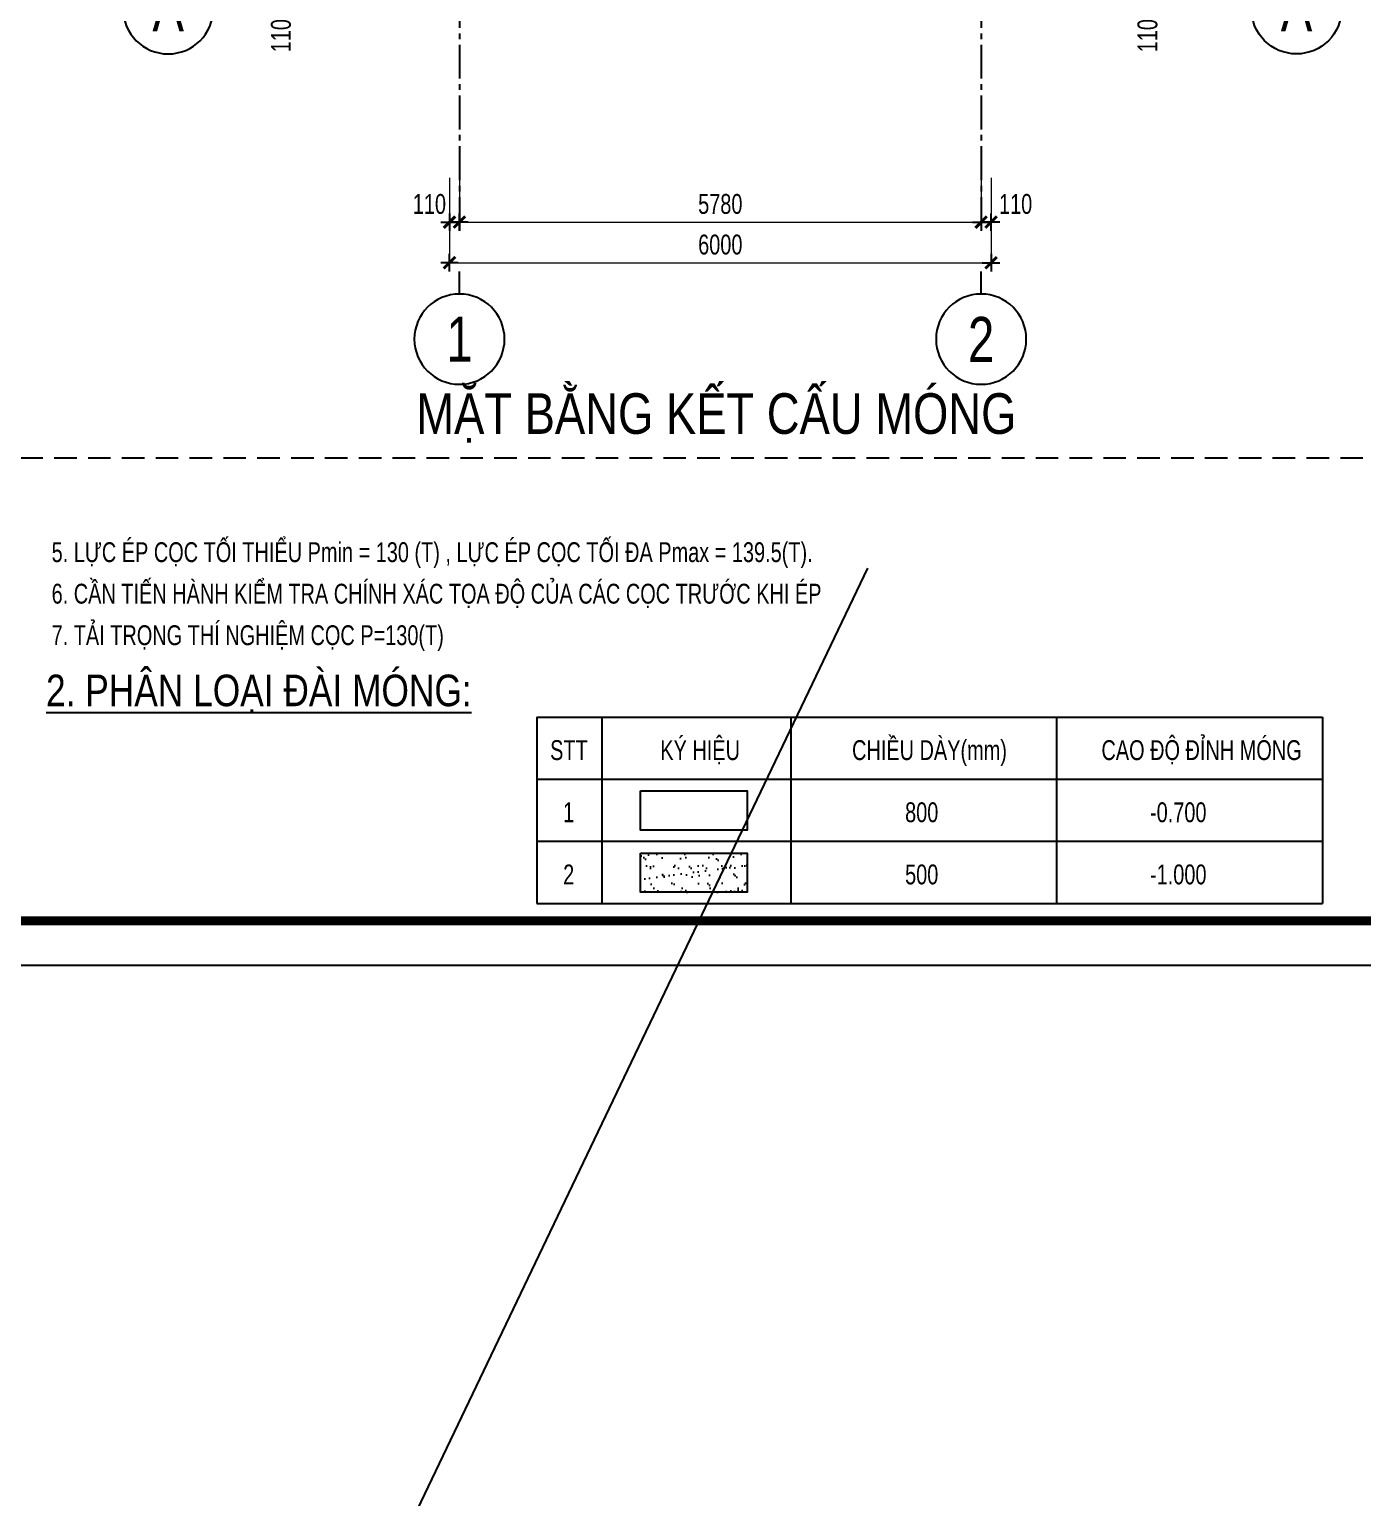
# Model space of a CAD drawing. Header units: millimetres. Extents: x -121190 to 167528, y -50070 to 22631.
# Drawn here: x 84318 to 99090, y -16609 to -338 of the extents above; entities that cross this region are included whole.
import ezdxf
from ezdxf.enums import TextEntityAlignment as Align

# ---------------------------------------------------------------- set-up
doc = ezdxf.new("R2010")
doc.units = ezdxf.units.MM
doc.header["$MEASUREMENT"] = 0
doc.linetypes.add('HIDDEN', pattern=[0.375, 0.25, -0.125])
doc.linetypes.add('Xref Grid A1-G$0$CENTER2', pattern=[1.125, 0.75, -0.125, 0.125, -0.125])
doc.layers.get('DEFPOINTS').update_dxf_attribs({"color": 87})
for name, color, linetype in [('03BORDER', 3, 'Continuous'), ('04.HIDDEN', 8, 'HIDDEN'), ('06.TEXT', 2, 'Continuous'), ('10.HATCH', 9, 'Continuous'), ('KCS_HIDDEN', 8, 'HIDDEN'), ('Xref Grid A1-G$0$01.AXIS', 160, 'Xref Grid A1-G$0$CENTER2'), ('Xref Grid A1-G$0$02.DIM', 8, 'Continuous')]:
    doc.layers.add(name, color=color, linetype=linetype)
for name, color, linetype, lineweight in [('KHUNGTEN', 7, 'Continuous', 20), ('Xref Column Plan 1 (A18)$0$KHUNGTEN', 7, 'Continuous', 20), ('Xref khung ten  A3 TKCS$0$A-KY HIEU', 34, 'Continuous', 20)]:
    doc.layers.add(name, color=color, linetype=linetype, lineweight=lineweight)
doc.styles.add('ARIAL', font='arial.ttf', dxfattribs={"width": 0.6})
doc.styles.add('SMTEXT', font='3t-unicode.shx', dxfattribs={"width": 0.75})
doc.styles.add('Xref Grid A1-G$0$BIGTEXT', font='arial.ttf', dxfattribs={"width": 0.8})
doc.styles.add('Xref Grid A1-G$0$SMTEXT', font='3t-unicode.shx', dxfattribs={"width": 0.75})
doc.dimstyles.new('Xref Grid A1-G$0$X1', dxfattribs={"dimtxt": 220, "dimasz": 0.8, "dimexe": 0, "dimexo": 0, "dimgap": 90, "dimtad": 1, "dimdec": 0, "dimzin": 13, "dimdsep": 46, "dimtxsty": 'Xref Grid A1-G$0$SMTEXT', "dimblk1": 'Xref Grid A1-G$0$CHEO', "dimblk2": 'Xref Grid A1-G$0$CHEO', "dimsah": 1, "dimcen": 0, "dimclrd": 256, "dimclre": 256, "dimclrt": 2, "dimadec": 0, "dimazin": 0, "dimtfac": 1, "dimtdec": 0, "dimtix": 1, "dimtmove": 2, "dimatfit": 3, "dimldrblk": 'Xref Grid A1-G$0$CHEO', "dimfxl": 1, "dimtolj": 1, "dimtzin": 13, "dimarcsym": 0})

# ---------------------------------------------------------------- blocks, each defined once
blk = doc.blocks.new('Xref khung ten  A3 TKCS')
at = {"layer": 'DEFPOINTS', "color": 125}
blk.add_lwpolyline([(-57730.37, -13938.76), (-57310.37, -13938.76), (-57310.37, -13641.76), (-57730.37, -13641.76)], close=True, dxfattribs=at)
at = {"layer": 'Xref khung ten  A3 TKCS$0$A-KY HIEU', "color": 0, "const_width": 1.02}
blk.add_lwpolyline([(-57716.02, -13933.85), (-57716.02, -13646.66), (-57315.38, -13646.66), (-57315.38, -13933.85)], close=True, dxfattribs=at)
blk = doc.blocks.new('Xref Grid A1-G$0$CHEO')
at = {"layer": 'Xref Grid A1-G$0$02.DIM'}
for points in [[(-121, 0), (121, 0)], [(0, 121), (0, -121)]]:
    blk.add_lwpolyline(points, dxfattribs=at)
at = {"layer": 'Xref Grid A1-G$0$02.DIM', "const_width": 40}
blk.add_lwpolyline([(80, 80), (-80, -81)], dxfattribs=at)
blk = doc.blocks.new('*D569')
at = {"layer": 'DEFPOINTS', "color": 0, "transparency": 16777216}
for p in [(0, -1983), (5780, -1983), (5780, -2474)]:
    blk.add_point(p, dxfattribs=at)
at = {"layer": 'Xref Grid A1-G$0$02.DIM', "lineweight": -2, "transparency": 16777216}
for p, q in [((0, -1983), (0, -2474)), ((5780, -1983), (5780, -2474)), ((1, -2474), (5779, -2474))]:
    blk.add_line(p, q, dxfattribs=at)
at = {"layer": 'Xref Grid A1-G$0$02.DIM', "lineweight": -2, "transparency": 16777216, "xscale": 0.8, "yscale": 0.8, "zscale": 0.8, "rotation": 180}
blk.add_blockref('Xref Grid A1-G$0$CHEO', (0, -2474), dxfattribs=at)
at = {"layer": 'Xref Grid A1-G$0$02.DIM', "lineweight": -2, "transparency": 16777216, "xscale": 0.8, "yscale": 0.8, "zscale": 0.8}
blk.add_blockref('Xref Grid A1-G$0$CHEO', (5780, -2474), dxfattribs=at)
at = {"layer": 'Xref Grid A1-G$0$02.DIM', "color": 2, "transparency": 16777216, "insert": (2890, -2274), "char_height": 220, "attachment_point": 5, "style": 'Xref Grid A1-G$0$SMTEXT'}
blk.add_mtext('\\A1;5780', dxfattribs=at)
blk = doc.blocks.new('*D571')
at = {"layer": 'DEFPOINTS', "color": 0, "transparency": 16777216}
for p in [(-110, -1983), (0, -1983), (-110, -2474)]:
    blk.add_point(p, dxfattribs=at)
at = {"layer": 'Xref Grid A1-G$0$02.DIM', "lineweight": -2, "transparency": 16777216}
for p, q in [((-110, -1983), (-110, -2474)), ((0, -1983), (0, -2474)), ((-111, -2474), (-112, -2474)), ((0, -2474), (-110, -2474)), ((1, -2474), (2, -2474))]:
    blk.add_line(p, q, dxfattribs=at)
at = {"layer": 'Xref Grid A1-G$0$02.DIM', "lineweight": -2, "transparency": 16777216, "xscale": 0.8, "yscale": 0.8, "zscale": 0.8}
blk.add_blockref('Xref Grid A1-G$0$CHEO', (-110, -2474), dxfattribs=at)
at = {"layer": 'Xref Grid A1-G$0$02.DIM', "lineweight": -2, "transparency": 16777216, "xscale": 0.8, "yscale": 0.8, "zscale": 0.8, "rotation": 180}
blk.add_blockref('Xref Grid A1-G$0$CHEO', (0, -2474), dxfattribs=at)
at = {"layer": 'Xref Grid A1-G$0$02.DIM', "color": 2, "transparency": 16777216, "insert": (-333, -2274), "char_height": 220, "attachment_point": 5, "style": 'Xref Grid A1-G$0$SMTEXT'}
blk.add_mtext('\\A1;110', dxfattribs=at)
blk = doc.blocks.new('*D572')
at = {"layer": 'DEFPOINTS', "color": 0, "transparency": 16777216}
for p in [(5780, -1983), (5890, -1983), (5890, -2474)]:
    blk.add_point(p, dxfattribs=at)
at = {"layer": 'Xref Grid A1-G$0$02.DIM', "lineweight": -2, "transparency": 16777216}
for p, q in [((5780, -1983), (5780, -2474)), ((5890, -1983), (5890, -2474)), ((5779, -2474), (5778, -2474)), ((5780, -2474), (5890, -2474)), ((5891, -2474), (5892, -2474))]:
    blk.add_line(p, q, dxfattribs=at)
at = {"layer": 'Xref Grid A1-G$0$02.DIM', "lineweight": -2, "transparency": 16777216, "xscale": 0.8, "yscale": 0.8, "zscale": 0.8}
blk.add_blockref('Xref Grid A1-G$0$CHEO', (5780, -2474), dxfattribs=at)
at = {"layer": 'Xref Grid A1-G$0$02.DIM', "lineweight": -2, "transparency": 16777216, "xscale": 0.8, "yscale": 0.8, "zscale": 0.8, "rotation": 180}
blk.add_blockref('Xref Grid A1-G$0$CHEO', (5890, -2474), dxfattribs=at)
at = {"layer": 'Xref Grid A1-G$0$02.DIM', "color": 2, "transparency": 16777216, "insert": (6162, -2274), "char_height": 220, "attachment_point": 5, "style": 'Xref Grid A1-G$0$SMTEXT'}
blk.add_mtext('\\A1;110', dxfattribs=at)
blk = doc.blocks.new('*D573')
at = {"layer": 'DEFPOINTS', "color": 0, "transparency": 16777216}
for p in [(-110, -1983), (5890, -1983), (5890, -2924)]:
    blk.add_point(p, dxfattribs=at)
at = {"layer": 'Xref Grid A1-G$0$02.DIM', "lineweight": -2, "transparency": 16777216}
for p, q in [((-110, -1983), (-110, -2924)), ((5890, -1983), (5890, -2924)), ((-109, -2924), (5889, -2924))]:
    blk.add_line(p, q, dxfattribs=at)
at = {"layer": 'Xref Grid A1-G$0$02.DIM', "lineweight": -2, "transparency": 16777216, "xscale": 0.8, "yscale": 0.8, "zscale": 0.8, "rotation": 180}
blk.add_blockref('Xref Grid A1-G$0$CHEO', (-110, -2924), dxfattribs=at)
at = {"layer": 'Xref Grid A1-G$0$02.DIM', "lineweight": -2, "transparency": 16777216, "xscale": 0.8, "yscale": 0.8, "zscale": 0.8}
blk.add_blockref('Xref Grid A1-G$0$CHEO', (5890, -2924), dxfattribs=at)
at = {"layer": 'Xref Grid A1-G$0$02.DIM', "color": 2, "transparency": 16777216, "insert": (2890, -2724), "char_height": 220, "attachment_point": 5, "style": 'Xref Grid A1-G$0$SMTEXT'}
blk.add_mtext('\\A1;6000', dxfattribs=at)
blk = doc.blocks.new('*D575')
at = {"layer": 'DEFPOINTS', "color": 0, "transparency": 16777216}
for p in [(-1076, 0), (-1777, -110), (-1076, -110)]:
    blk.add_point(p, dxfattribs=at)
at = {"layer": 'Xref Grid A1-G$0$02.DIM', "lineweight": -2, "transparency": 16777216}
for p, q in [((-1777, 1), (-1777, 2)), ((-1076, 0), (-1777, 0)), ((-1777, 0), (-1777, -110)), ((-1076, -110), (-1777, -110)), ((-1777, -111), (-1777, -112))]:
    blk.add_line(p, q, dxfattribs=at)
at = {"layer": 'Xref Grid A1-G$0$02.DIM', "lineweight": -2, "transparency": 16777216, "xscale": 0.8, "yscale": 0.8, "zscale": 0.8}
for p, rotation in [((-1777, 0), 270), ((-1777, -110), 90)]:
    blk.add_blockref('Xref Grid A1-G$0$CHEO', p, dxfattribs=dict(at, rotation=rotation))
at = {"layer": 'Xref Grid A1-G$0$02.DIM', "color": 2, "transparency": 16777216, "insert": (-1977, -408), "char_height": 220, "attachment_point": 5, "rotation": 90, "style": 'Xref Grid A1-G$0$SMTEXT'}
blk.add_mtext('\\A1;110', dxfattribs=at)
blk = doc.blocks.new('Xref Grid A1-G$0$_Axis name')
at = {"layer": 'Xref Grid A1-G$0$02.DIM'}
blk.add_line((0, 2.5), (0, 0), dxfattribs=at)
blk.add_circle((0, 7.5), 5, dxfattribs=at)
at = {"layer": 'Xref Grid A1-G$0$02.DIM', "style": 'Xref Grid A1-G$0$BIGTEXT', "width": 0.75}
blk.add_attdef('.', text='', height=5, dxfattribs=at).set_placement((0, 7.5), align=Align.MIDDLE)
blk = doc.blocks.new('*D564')
at = {"layer": 'DEFPOINTS', "color": 0, "transparency": 16777216}
for p in [(7124, 0), (7124, -110), (7824, -110)]:
    blk.add_point(p, dxfattribs=at)
at = {"layer": 'Xref Grid A1-G$0$02.DIM', "lineweight": -2, "transparency": 16777216}
for p, q in [((7124, 0), (7824, 0)), ((7824, 1), (7824, 2)), ((7824, 0), (7824, -110)), ((7124, -110), (7824, -110)), ((7824, -111), (7824, -112))]:
    blk.add_line(p, q, dxfattribs=at)
at = {"layer": 'Xref Grid A1-G$0$02.DIM', "lineweight": -2, "transparency": 16777216, "xscale": 0.8, "yscale": 0.8, "zscale": 0.8}
for p, rotation in [((7824, 0), 270), ((7824, -110), 90)]:
    blk.add_blockref('Xref Grid A1-G$0$CHEO', p, dxfattribs=dict(at, rotation=rotation))
at = {"layer": 'Xref Grid A1-G$0$02.DIM', "color": 2, "transparency": 16777216, "insert": (7624, -408), "char_height": 220, "attachment_point": 5, "rotation": 90, "style": 'Xref Grid A1-G$0$SMTEXT'}
blk.add_mtext('\\A1;110', dxfattribs=at)
blk = doc.blocks.new('Xref Grid A1-G')
at = {"layer": 'Xref Grid A1-G$0$01.AXIS', "ltscale": 500}
for p, q in [((0, 15804.1), (0, -2571.1)), ((5780, 15804.1), (5780, -2571.1))]:
    blk.add_line(p, q, dxfattribs=at)
ref = blk.add_blockref('Xref Grid A1-G$0$_Axis name', (-2477.1, -110), dxfattribs=dict(xscale=-100.0000000000003, yscale=100.0000000000003, zscale=100, rotation=90))
ref.add_attrib('.', 'A', dxfattribs={"layer": 'Xref Grid A1-G$0$02.DIM', "height": 500, "style": 'Xref Grid A1-G$0$BIGTEXT', "width": 0.75}).set_placement((-3227.1, -110), align=Align.MIDDLE)
ref = blk.add_blockref('Xref Grid A1-G$0$_Axis name', (8524.7, -110), dxfattribs=dict(xscale=100, yscale=100, zscale=100, rotation=270))
ref.add_attrib('.', 'A', dxfattribs={"layer": 'Xref Grid A1-G$0$02.DIM', "height": 500, "style": 'Xref Grid A1-G$0$BIGTEXT', "width": 0.75}).set_placement((9274.7, -110), align=Align.MIDDLE)
ref = blk.add_blockref('Xref Grid A1-G$0$_Axis name', (0, -3020.9), dxfattribs=dict(xscale=-100, yscale=100, zscale=100, rotation=180))
ref.add_attrib('.', '1', dxfattribs={"layer": 'Xref Grid A1-G$0$02.DIM', "height": 500, "style": 'Xref Grid A1-G$0$BIGTEXT', "width": 0.75}).set_placement((0, -3770.9), align=Align.MIDDLE)
ref = blk.add_blockref('Xref Grid A1-G$0$_Axis name', (5780, -3020.9), dxfattribs=dict(xscale=-100, yscale=100, zscale=100, rotation=180))
ref.add_attrib('.', '2', dxfattribs={"layer": 'Xref Grid A1-G$0$02.DIM', "height": 500, "style": 'Xref Grid A1-G$0$BIGTEXT', "width": 0.75}).set_placement((5780, -3770.9), align=Align.MIDDLE)
at = {"layer": 'Xref Grid A1-G$0$02.DIM'}
for base, p1, p2, picture, middle in [((-1776.6, -110), (-1076.1, 0), (-1076.1, -110), '*D575', (-1976.6, -408.2)), ((7824.2, -110), (7123.7, 0), (7123.7, -110), '*D564', (7624.2, -408.2))]:
    dim = blk.add_linear_dim(base=base, p1=p1, p2=p2, angle=270, dimstyle='Xref Grid A1-G$0$X1', dxfattribs=at)
    dim.commit()
    dim.dimension.update_dxf_attribs({"geometry": picture, "text_midpoint": middle, "dimtype": 128})
for base, p1, p2, picture, middle in [((-110, -2474.3), (0, -1983.4), (-110, -1983.4), '*D571', (-333.1, -2274.3)), ((5890, -2474.3), (5780, -1983.4), (5890, -1983.4), '*D572', (6162, -2274.3))]:
    dim = blk.add_linear_dim(base=base, p1=p1, p2=p2, dimstyle='Xref Grid A1-G$0$X1', dxfattribs=at)
    dim.commit()
    dim.dimension.update_dxf_attribs({"geometry": picture, "text_midpoint": middle, "dimtype": 128})
for base, p1, p2, picture, middle in [((5890, -2924.2), (-110, -1983.4), (5890, -1983.4), '*D573', (2890, -2724.2)), ((5780, -2474.3), (0, -1983.4), (5780, -1983.4), '*D569', (2890, -2274.3))]:
    dim = blk.add_linear_dim(base=base, p1=p1, p2=p2, dimstyle='Xref Grid A1-G$0$X1', dxfattribs=at)
    dim.commit()
    dim.dimension.update_dxf_attribs({"geometry": picture, "text_midpoint": middle})
blk = doc.blocks.new('Xref Column Plan 1 (A18)')
at = {"layer": 'Xref Column Plan 1 (A18)$0$KHUNGTEN'}
blk.add_blockref('Xref Grid A1-G', (0, 0), dxfattribs=at)

msp = doc.modelspace()

# ---------------------------------------------------------------- hatches: boundary and pattern name
at = {"layer": '10.HATCH'}
h = msp.add_hatch(dxfattribs=at)
h.set_pattern_fill('AR-SAND', color=256, scale=100)
h.paths.add_polyline_path([(91088.6, -9466.9), (92272.5, -9466.9), (92272.5, -9900.7), (91088.6, -9900.7)])

# ---------------------------------------------------------------- linework, layer by layer
at = {"layer": '03BORDER'}
for p, q in [((89940.3, -7958.3, 405331.3), (98644.6, -7958.3, 405331.3)), ((89940.3, -7958.3, 405331.3), (89940.3, -10024.6, 405331.3)), ((90661.9, -7958.3, 405331.3), (90661.9, -10024.6, 405331.3)), ((92754.4, -7958.3, 405331.3), (92754.4, -10024.6, 405331.3)), ((92754.4, -7958.3, 405331.3), (92754.4, -10024.6, 405331.3)), ((95699.5, -7958.3, 405331.3), (95699.5, -10024.6, 405331.3)), ((95699.5, -7958.3, 405331.3), (95699.5, -10024.6, 405331.3)), ((98644.6, -7958.3, 405331.3), (98644.6, -10024.6, 405331.3)), ((89940.3, -8647, 405331.3), (98644.6, -8647, 405331.3)), ((89940.3, -9335.8, 405331.3), (98644.6, -9335.8, 405331.3)), ((89940.3, -10024.6, 405331.3), (98644.6, -10024.6, 405331.3))]:
    msp.add_line(p, q, dxfattribs=at)
at = {"layer": '03BORDER', "elevation": 405331.3}
for points in [[(91088.6, -8778.1), (92272.5, -8778.1), (92272.5, -9211.9), (91088.6, -9211.9)], [(91088.6, -9466.9), (92272.5, -9466.9), (92272.5, -9900.7), (91088.6, -9900.7)]]:
    msp.add_lwpolyline(points, close=True, dxfattribs=at)
at = {"layer": '04.HIDDEN', "ltscale": 1000}
msp.add_line((66968.6, -5087.7), (100900.3, -5087.7), dxfattribs=at)
at = {"layer": 'DEFPOINTS', "color": 6}
msp.add_lwpolyline([(28885.4, -23775.1), (74132.3, -47013.4), (93609.6, -6307.8)], dxfattribs=at)

# ---------------------------------------------------------------- block references
at = {"layer": 'KCS_HIDDEN'}
msp.add_blockref('Xref Column Plan 1 (A18)', (89083.6, 0), dxfattribs=at)
at = {"layer": 'KHUNGTEN', "xscale": 100, "yscale": 100, "zscale": 100}
msp.add_blockref('Xref khung ten  A3 TKCS', (5838570.8, 1383167.5), dxfattribs=at)

# ---------------------------------------------------------------- texts
at = {"layer": '06.TEXT', "color": 4, "style": 'ARIAL', "width": 0.8}
for s, height, p in [('MẶT BẰNG KẾT CẤU MÓNG', 450, (88605.2, -4820.6)), ('%%U2. PHÂN LOẠI ĐÀI MÓNG:', 350, (84502.8, -7838.4, 405331.3))]:
    msp.add_text(s, height=height, dxfattribs=at).set_placement(p)
at = {"layer": '06.TEXT', "style": 'SMTEXT', "width": 0.75}
for s, p in [('5. LỰC ÉP CỌC TỐI THIỂU Pmin = 130 (T) , LỰC ÉP CỌC TỐI ĐA Pmax = 139.5(T).', (84564.9, -6131.6)), ('6. CẦN TIẾN HÀNH KIỂM TRA CHÍNH XÁC TỌA ĐỘ CỦA CÁC CỌC TRƯỚC KHI ÉP', (84564.9, -6591.6)), ('7. TẢI TRỌNG THÍ NGHIỆM CỌC P=130(T)', (84564.9, -7051.6))]:
    msp.add_text(s, height=220, dxfattribs=at).set_placement(p, align=Align.MIDDLE_LEFT)
for s, p in [('STT', (90088.2, -8435.2, 405331.3)), ('KÝ HIỆU ', (91309.1, -8435.2, 405331.3)), ('CHIỀU DÀY(mm)', (93433.4, -8435.2, 405331.3)), ('CAO ĐỘ ĐỈNH MÓNG', (96196.5, -8435.2, 405331.3)), ('1', (90232.5, -9123.9, 405331.3)), ('800', (94021.2, -9123.9, 405331.3)), ('-0.700', (96734.8, -9123.9, 405331.3)), ('2', (90232.5, -9812.7, 405331.3)), ('500', (94021.2, -9812.7, 405331.3)), ('-1.000', (96734.8, -9812.7, 405331.3))]:
    msp.add_text(s, height=220, dxfattribs=at).set_placement(p)

doc.saveas('drawing.dxf')
